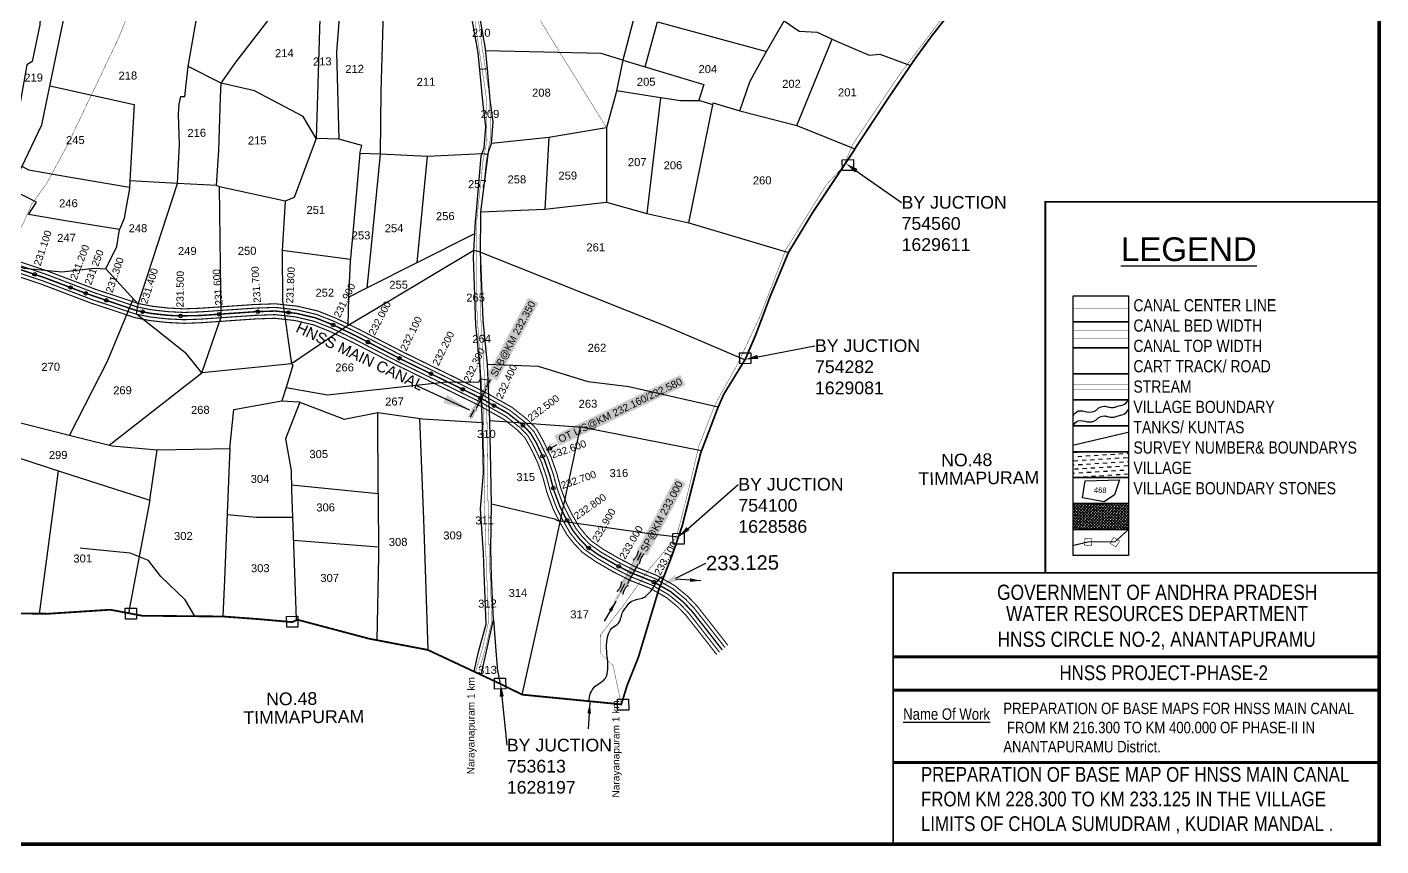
# Model space of a CAD drawing. Header units: feet. Extents: x 747415 to 756227, y 1625559 to 1633509.
# Drawn here: x 752324 to 756066, y 1627701 to 1629964 of the extents above; entities that cross this region are included whole.
import ezdxf
from ezdxf import colors
from ezdxf.entities.mleader import LeaderData, LeaderLine
from ezdxf.enums import TextEntityAlignment as Align
from ezdxf.math import Vec2, Vec3

# ---------------------------------------------------------------- set-up
doc = ezdxf.new("R2010")
doc.units = ezdxf.units.FT
doc.header["$LTSCALE"] = 15
doc.header["$MEASUREMENT"] = 0
doc.header["$PDMODE"] = 32
doc.header["$PDSIZE"] = 10
doc.linetypes.add('ACAD_ISO02W100', pattern=[15, 12, -3])
doc.linetypes.add('HIDDEN2', pattern=[0.1875, 0.125, -0.0625])
for name, color, linetype in [('CANAL1', 7, 'Continuous'), ('CRDS STONES', 7, 'Continuous'), ('CSMark', 72, 'Continuous'), ('CURRENT POWER LINE', 3, 'Continuous'), ('FRAME 025', 7, 'Continuous'), ('PAPER SIZE', 10, 'Continuous'), ('PLOT', 7, 'Continuous'), ('PLOT NO', 7, 'Continuous'), ('ROADS', 6, 'Continuous'), ('STRUCTURE', 5, 'Continuous'), ('TABLE', 7, 'Continuous'), ('tank', 4, 'Continuous'), ('TANKS-STREAM', 4, 'Continuous'), ('TEXT', 1, 'Continuous'), ('TITLEBLOCK', 7, 'Continuous'), ('VILLAGE', 30, 'Continuous'), ('VILLAGE STONES', 240, 'Continuous')]:
    doc.layers.add(name, color=color, linetype=linetype)
doc.layers.add('VILLAGE BOUNDRY', color=5, linetype='HIDDEN2', lineweight=100)
doc.styles.add('A', font='arial.ttf')
doc.styles.add('ARIALN', font='ARIALN.TTF')
doc.styles.get("Standard").update_dxf_attribs({"font": 'arial.ttf'})
doc.linetypes.add('DOTS', pattern='A,1e-06,-3,["●",Standard,S=3,R=0,X=-1.25,Y=-1.25],-3', length=6.000001)
doc.dimstyles.get("Standard").update_dxf_attribs({"dimtxt": 0.18, "dimasz": 30, "dimexe": 0.18, "dimexo": 0.0625, "dimgap": 0.09, "dimtad": 0, "dimtih": 1, "dimtoh": 1, "dimdec": 4, "dimzin": 0, "dimdsep": 46, "dimtxsty": 'Standard', "dimcen": 0.09, "dimadec": 0, "dimazin": 0, "dimtfac": 1, "dimtdec": 4, "dimtofl": 0, "dimtmove": 0, "dimatfit": 3, "dimfxl": 1, "dimtolj": 1, "dimtzin": 0, "dimarcsym": 0})

# ---------------------------------------------------------------- blocks, each defined once
blk = doc.blocks.new('SP')
at = {"layer": 'STRUCTURE'}
h = blk.add_hatch(dxfattribs=at)
h.set_pattern_fill('DASH', color=256, scale=8, style=0)
edge = h.paths.add_edge_path()
edge.add_spline(control_points=[(769825.7, 1706742.1), (769825.3, 1706741.8), (769823.8, 1706740.8), (769820.9, 1706740.3), (769817, 1706739.7), (769811.4, 1706738.9), (769804, 1706739.7), (769798.4, 1706741), (769795.6, 1706741.6)], knot_values=[0, 0, 0, 0, 1.613557, 5.24513, 8.624976, 13.470124, 22.190216, 30.746377, 30.746377, 30.746377, 30.746377], degree=3, periodic=0)
edge.add_line((769795.6, 1706741.6), (769792.6, 1706739.6))
edge.add_line((769792.6, 1706739.6), (769732.6, 1706739.6))
edge.add_line((769732.6, 1706739.6), (769729.6, 1706741.6))
edge.add_spline(control_points=[(769729.6, 1706741.6), (769726.9, 1706740.9), (769721.3, 1706739.5), (769713.9, 1706738.5), (769708.3, 1706739.1), (769704.4, 1706739.6), (769701.5, 1706740), (769700, 1706741), (769699.5, 1706741.3)], knot_values=[0, 0, 0, 0, 8.556161, 17.276253, 22.121402, 25.501247, 29.13282, 30.746377, 30.746377, 30.746377, 30.746377], degree=3, periodic=0)
edge.add_line((769699.5, 1706741.3), (769699.5, 1706722.1))
edge.add_spline(control_points=[(769699.5, 1706722.1), (769700, 1706722.4), (769701.4, 1706723.4), (769704.3, 1706724), (769708.2, 1706724.5), (769713.8, 1706725.3), (769721.2, 1706724.5), (769726.8, 1706723.3), (769729.6, 1706722.6)], knot_values=[0, 0, 0, 0, 1.613557, 5.24513, 8.624976, 13.470124, 22.190216, 30.746377, 30.746377, 30.746377, 30.746377], degree=3, periodic=0)
edge.add_line((769729.6, 1706722.6), (769732.6, 1706724.6))
edge.add_line((769732.6, 1706724.6), (769792.6, 1706724.6))
edge.add_line((769792.6, 1706724.6), (769795.6, 1706722.6))
edge.add_spline(control_points=[(769795.6, 1706722.6), (769798.4, 1706723.3), (769803.9, 1706724.8), (769811.3, 1706725.8), (769817, 1706725.1), (769820.9, 1706724.7), (769823.8, 1706724.2), (769825.2, 1706723.3), (769825.7, 1706723)], knot_values=[0, 0, 0, 0, 8.556161, 17.276253, 22.121402, 25.501247, 29.13282, 30.746377, 30.746377, 30.746377, 30.746377], degree=3, periodic=0)
edge.add_line((769825.7, 1706723), (769825.7, 1706742.1))
h.paths.add_polyline_path([(769764.2, 1706732.1, -1), (769761.1, 1706732.1, -1)], flags=0)
h.paths.add_polyline_path([(769761.1, 1706732.1, 1), (769764.2, 1706732.1, 1)], flags=16)
at = {"layer": 'STRUCTURE', "const_width": 0.628}
for points in [[(769726.6, 1706747.6), (769726.6, 1706743.6), (769732.6, 1706739.6), (769792.6, 1706739.6), (769798.6, 1706743.6), (769798.6, 1706747.6)], [(769726.6, 1706716.6), (769726.6, 1706720.6), (769732.6, 1706724.6), (769792.6, 1706724.6), (769798.6, 1706720.6), (769798.6, 1706716.6)]]:
    blk.add_lwpolyline(points, dxfattribs=at)
at = {"layer": 'STRUCTURE', "color": 3}
blk.add_lwpolyline([(769732.6, 1706724.6), (769792.6, 1706724.6)], dxfattribs=at)
blk.add_lwpolyline([(769732.6, 1706724.6), (769792.6, 1706724.6)], dxfattribs=at)
at = {"layer": 'STRUCTURE', "color": 0}
blk.add_circle((769762.6, 1706732.1), 1.55, dxfattribs=at)
at = {"layer": 'STRUCTURE'}
for points in [[(769699.5, 1706741.3), (769700.9, 1706740.5), (769704.4, 1706739.6), (769707.8, 1706739.2), (769712.6, 1706738.8), (769721.3, 1706739.7), (769729.6, 1706741.6)], [(769699.5, 1706722.1), (769700.9, 1706723), (769704.4, 1706724), (769707.7, 1706724.5), (769712.5, 1706725), (769721.2, 1706724.4), (769729.6, 1706722.6)], [(769825.7, 1706742.1), (769824.3, 1706741.3), (769820.8, 1706740.3), (769817.5, 1706739.8), (769812.7, 1706739.2), (769804, 1706739.9), (769795.6, 1706741.6)], [(769825.7, 1706723), (769824.3, 1706723.8), (769820.8, 1706724.7), (769817.4, 1706725.1), (769812.6, 1706725.5), (769803.9, 1706724.6), (769795.6, 1706722.6)]]:
    blk.add_spline(points, degree=3, dxfattribs=at)
at = {"layer": 'STRUCTURE', "color": 0}
blk.add_text('STREAM', height=5, dxfattribs=at).set_placement((769684.3, 1706732.1), align=Align.MIDDLE_CENTER)
for points in [[(769727.4, 1706732.1), (769700.8, 1706732.1)], [(769824.4, 1706732.1), (769800.5, 1706732.1)]]:
    blk.add_leader(points, dimstyle='Standard', override={"dimasz": 10, "dimgap": 0.09, "dimtad": 0}, dxfattribs=at)
blk = doc.blocks.new('SLB')
at = {"layer": 'STRUCTURE'}
h = blk.add_hatch(dxfattribs=at)
h.set_pattern_fill('DOTS', color=6, scale=20, angle=320.3722, style=0)
h.set_pattern_definition([(320.372247934, (-159.4327, -72.9564), (1.2786241598, 0.5641323054), [0, -1.25])])
h.paths.add_polyline_path([(769699.5, 1706871.1), (769699.5, 1706861.1), (769729.1, 1706861.1), (769732.1, 1706863.1), (769792.1, 1706863.1), (769795.1, 1706861.1), (769824.7, 1706861.1), (769824.7, 1706871.1), (769795.1, 1706871.1), (769792.1, 1706869.1), (769732.1, 1706869.1), (769729.1, 1706871.1)])
at = {"layer": 'STRUCTURE', "color": 6, "linetype": 'ACAD_ISO02W100', "ltscale": 0.5, "const_width": 0.5}
for points in [[(769699.5, 1706871.1), (769729.1, 1706871.1)], [(769699.5, 1706861.1), (769729.1, 1706861.1)], [(769795.1, 1706871.1), (769824.7, 1706871.1)], [(769795.1, 1706861.1), (769824.7, 1706861.1)]]:
    blk.add_lwpolyline(points, dxfattribs=at)
at = {"layer": 'STRUCTURE', "color": 6, "const_width": 0.628}
for points in [[(769726.1, 1706877.1), (769726.1, 1706873.1), (769732.1, 1706869.1), (769792.1, 1706869.1), (769798.1, 1706873.1), (769798.1, 1706877.1)], [(769726.1, 1706855.1), (769726.1, 1706859.1), (769732.1, 1706863.1), (769792.1, 1706863.1), (769798.1, 1706859.1), (769798.1, 1706855.1)]]:
    blk.add_lwpolyline(points, dxfattribs=at)
at = {"layer": 'STRUCTURE', "color": 6}
blk.add_lwpolyline([(769732.1, 1706863.1), (769792.1, 1706863.1)], dxfattribs=at)
blk.add_lwpolyline([(769732.1, 1706863.1), (769792.1, 1706863.1)], dxfattribs=at)
at = {"layer": 'STRUCTURE', "color": 0}
blk.add_circle((769762.1, 1706866.1), 1.24, dxfattribs=at)
for points in [[(769703.8, 1706866), (769726.7, 1706866)], [(769818.6, 1706865.8), (769795.7, 1706865.8)]]:
    blk.add_leader(points, dimstyle='Standard', override={"dimasz": 10, "dimgap": 0.09, "dimtad": 0}, dxfattribs=at)
blk = doc.blocks.new('OT')
at = {"layer": 'STRUCTURE', "color": 190}
for points, const_width in [([(769775.2, 1706601.8), (769775.2, 1706597.8), (769769.2, 1706593.8), (769761.8, 1706593.8), (769754.4, 1706593.8), (769748.4, 1706597.8), (769748.4, 1706601.8)], 0.5), ([(769751.4, 1706595.8), (769729.4, 1706595.8)], 0.5), ([(769751.4, 1706579), (769729.4, 1706579)], 0.5), ([(769748.4, 1706573), (769748.4, 1706577), (769754.4, 1706581), (769761.8, 1706581), (769761.8, 1706581), (769761.8, 1706581), (769769.2, 1706581), (769775.2, 1706577), (769775.2, 1706573)], 0.5), ([(769761.8, 1706593.8), (769761.8, 1706581)], 2.5)]:
    blk.add_lwpolyline(points, dxfattribs=dict(at, const_width=const_width))
at = {"layer": 'STRUCTURE', "color": 0}
blk.add_circle((769761.8, 1706587.4), 1.87, dxfattribs=at)
blk.add_leader([(769732.6, 1706587.4), (769753.8, 1706587.4)], dimstyle='Standard', override={"dimasz": 10, "dimgap": 0.09, "dimtad": 0}, dxfattribs=at)

msp = doc.modelspace()

# ---------------------------------------------------------------- hatches: boundary and pattern name
at = {"layer": 'tank'}
h = msp.add_hatch(dxfattribs=at)
h.set_pattern_fill('DASH', color=256, scale=91.128815, angle=3.5405, style=0)
h.set_pattern_definition([(3.5405362, (175252.534, 355941.145), (10.6659063, 12.07281434), [11.39110186, -11.39110186])])
h.paths.add_polyline_path([(755214.7, 1628790), (755367.7, 1628790), (755367.7, 1628718.3), (755214.7, 1628718.3)])
at = {"layer": 'VILLAGE', "linetype": 'Continuous'}
h = msp.add_hatch(dxfattribs=at)
h.set_pattern_fill('SACNCR', color=256, scale=61.208172, angle=1.5303, style=0)
h.set_pattern_definition([(46.53031993, (175252.534, 355941.1453), (-4.164480836, 3.947758513), []), (46.53031993, (175256.59, 355941.2537), (-4.164480836, 3.947758513), [0, -5.738266106])])
h.paths.add_polyline_path([(755214.7, 1628646.5), (755367.7, 1628646.5), (755367.7, 1628574.8), (755214.7, 1628574.8)])

# ---------------------------------------------------------------- linework, layer by layer
for p in [(753576.8, 1628938.4), (753576.8, 1628938.4), (753576.8, 1628938.4), (753769, 1628799), (753769, 1628799), (753769, 1628799)]:
    msp.add_point(p)
at = {"layer": 'CANAL1', "color": 1, "linetype": 'HIDDEN2', "ltscale": 5, "const_width": 4}
msp.add_lwpolyline([(752198.9, 1629328.5), (752369.7, 1629271.8), (752485.5, 1629227.8), (752568.7, 1629199.4), (752625.3, 1629180.4), (752665.9, 1629172.2), (752712.7, 1629167), (752747.5, 1629165.3), (752801.8, 1629166.4), (752953.5, 1629176.8), (753009.2, 1629178.8), (753046.4, 1629174.7), (753068.1, 1629172.3), (753121, 1629159.8), (753168.5, 1629141), (753231.1, 1629110.8), (753265.9, 1629092.9), (753354.3, 1629047.2), (753549.8, 1628951.6), (753576.8, 1628938.4), (753617, 1628916), (753652.5, 1628896.1), (753693, 1628864), (753715.3, 1628840.9), (753730.1, 1628816.2), (753744.2, 1628786.8), (753753.2, 1628768.3), (753768.2, 1628725.5), (753779.9, 1628682.4), (753796.5, 1628638.2), (753812.2, 1628607.1), (753832.4, 1628571.9), (753850.6, 1628549), (753871.3, 1628527.3), (753905.4, 1628503.4), (753959, 1628472.9), (753991.9, 1628456.1), (754054.7, 1628430.5), (754101.9, 1628403.6), (754135.8, 1628375.8), (754160.1, 1628350.6), (754198.5, 1628301.9), (754245, 1628242.3)], dxfattribs=at)
at = {"layer": 'CANAL1', "color": 5, "const_width": 3}
for points in [[(752201.7, 1629338.1), (752373.1, 1629281.3), (752512.9, 1629228.1), (752571.9, 1629208.9), (752627.8, 1629190.1), (752667.4, 1629182.1), (752713.5, 1629177), (752757.6, 1629174.9), (752801.3, 1629176.4), (752953, 1629186.8), (753009.6, 1629188.8), (753069.8, 1629182.1), (753124.1, 1629169.3), (753172.5, 1629150.1), (753235.6, 1629119.8), (753358.8, 1629056.1), (753584.4, 1628945.8), (753658.1, 1628904.5), (753699.8, 1628871.5), (753724.3, 1628846), (753740.9, 1628816.4), (753762.4, 1628772.1), (753777.8, 1628728.5), (753789.4, 1628685.4), (753805.7, 1628642.3), (753821, 1628611.8), (753840.7, 1628577.5), (753858.1, 1628555.6), (753877.9, 1628534.9), (753910.8, 1628511.8), (753956.1, 1628485.6), (754002.3, 1628462), (754059, 1628439.5), (754107.6, 1628411.9), (754142.6, 1628383.2), (754167.7, 1628357.2), (754206.4, 1628308), (754252.7, 1628248.8)], [(752196, 1629318.9), (752366.4, 1629262.4), (752506.3, 1629209.3), (752565.6, 1629189.9), (752622.7, 1629170.7), (752664.4, 1629162.3), (752711.9, 1629157), (752757.4, 1629154.8), (752802.3, 1629156.4), (752954.1, 1629166.8), (753008.8, 1629168.8), (753066.4, 1629162.4), (753118, 1629150.2), (753164.4, 1629131.8), (753226.6, 1629101.9), (753349.8, 1629038.3), (753575.1, 1628928.1), (753647, 1628887.8), (753686.3, 1628856.6), (753708.1, 1628834), (753723.2, 1628807.1), (753743.9, 1628764.4), (753758.7, 1628722.5), (753770.4, 1628679.3), (753787.4, 1628634.2), (753803.4, 1628602.3), (753824.1, 1628566.3), (753843, 1628542.4), (753864.8, 1628519.7), (753900, 1628495), (753946.5, 1628468), (753994, 1628443.7), (754050.3, 1628421.4), (754096.2, 1628395.4), (754129, 1628368.4), (754152.6, 1628344), (754190.6, 1628295.7), (754237.4, 1628235.8)]]:
    msp.add_lwpolyline(points, dxfattribs=at)
at = {"layer": 'CANAL1', "color": 1, "const_width": 3}
for points in [[(752204.6, 1629347.7), (752376.4, 1629290.7), (752516.2, 1629237.6), (752575, 1629218.4), (752630.4, 1629199.7), (752669, 1629192), (752714.3, 1629187), (752757.6, 1629184.9), (752800.8, 1629186.4), (752952.5, 1629196.8), (753010, 1629198.8), (753071.5, 1629192), (753127.1, 1629178.9), (753176.5, 1629159.3), (753240, 1629128.7), (753363.3, 1629065.1), (753589.1, 1628954.7), (753663.7, 1628912.8), (753706.5, 1628878.9), (753732.3, 1628852), (753749.8, 1628821), (753771.6, 1628776), (753787.3, 1628731.4), (753798.9, 1628688.5), (753814.9, 1628646.3), (753829.8, 1628616.6), (753849, 1628583.1), (753865.6, 1628562.2), (753884.4, 1628542.5), (753916.2, 1628520.3), (753960.9, 1628494.4), (754006.4, 1628471.1), (754063.3, 1628448.5), (754113.3, 1628420.2), (754149.3, 1628390.5), (754175.2, 1628363.8), (754214.2, 1628314.2), (754260.3, 1628255.2)], [(752193.2, 1629309.4), (752363, 1629253), (752502.9, 1629199.8), (752562.5, 1629180.4), (752620.1, 1629161), (752662.8, 1629152.5), (752711.1, 1629147.1), (752757.4, 1629144.8), (752802.9, 1629146.4), (752954.6, 1629156.9), (753008.5, 1629158.8), (753064.7, 1629152.5), (753115, 1629140.6), (753160.4, 1629122.6), (753222.2, 1629092.9), (753345.3, 1629029.3), (753570.5, 1628919.3), (753641.4, 1628879.5), (753679.6, 1628849.2), (753700, 1628828), (753714.3, 1628802.4), (753734.7, 1628760.5), (753749.1, 1628719.5), (753760.8, 1628676.2), (753778.2, 1628630.2), (753794.6, 1628597.6), (753815.8, 1628560.6), (753835.5, 1628535.9), (753858.3, 1628512), (753894.7, 1628486.5), (753941.7, 1628459.2), (753989.9, 1628434.6), (754046, 1628412.4), (754090.5, 1628387.1), (754122.2, 1628361.1), (754145.1, 1628337.4), (754182.8, 1628289.5), (754229.8, 1628229.3)]]:
    msp.add_lwpolyline(points, dxfattribs=at)
at = {"layer": 'CANAL1', "color": 1, "linetype": 'HIDDEN2', "ltscale": 100, "const_width": 0.75}
msp.add_lwpolyline([(755214.7, 1629184.6), (755367.7, 1629184.6)], dxfattribs=at)
at = {"layer": 'CANAL1', "color": 5, "ltscale": 100, "const_width": 0.75}
for points in [[(755367.7, 1629124.1), (755214.7, 1629124.1)], [(755367.7, 1629101.6), (755214.7, 1629101.6)]]:
    msp.add_lwpolyline(points, dxfattribs=at)
at = {"layer": 'CANAL1', "color": 1, "ltscale": 100, "const_width": 0.75}
for points in [[(755367.7, 1629067.4), (755214.7, 1629067.4)], [(755367.7, 1629014.9), (755214.7, 1629014.9)]]:
    msp.add_lwpolyline(points, dxfattribs=at)
at = {"layer": 'CSMark', "color": 5, "const_width": 5}
for points in [[(756060.6, 1628455.1), (755138.1, 1628455.1), (755138.1, 1629480.7), (756060.6, 1629480.7)], [(756060.6, 1627705.5), (754717.4, 1627705.5), (754717.4, 1628455.1), (756060.6, 1628455.1)]]:
    msp.add_lwpolyline(points, close=True, dxfattribs=at)
at = {"layer": 'CSMark', "color": 3}
for p in [(752344.8, 1629280.1), (752443.6, 1629243.8), (752485.5, 1629227.8), (752542.7, 1629208.3), (752643, 1629176.8), (752961.1, 1629177.1), (753046.4, 1629174.7), (752747.5, 1629165.3), (752747.5, 1629165.3), (752854.3, 1629170), (753169.5, 1629140.5), (753265.5, 1629093.1), (753265.9, 1629092.9), (753352.5, 1629048.1), (753440.1, 1629005.3), (753527.6, 1628962.5), (753614.1, 1628917.6), (753694.3, 1628862.7), (753748.5, 1628777.7), (753778, 1628689.4), (753816.3, 1628600), (753876.1, 1628524), (753959, 1628472.9), (753959, 1628472.9), (754056.2, 1628429.6)]:
    msp.add_point(p, dxfattribs=at)
at = {"layer": 'CURRENT POWER LINE'}
msp.add_lwpolyline([(752786.9, 1628335.3), (752760.6, 1628380.2), (752693.4, 1628445.5), (752659.2, 1628489), (752608.3, 1628509.2), (752505, 1628519.9), (752470.4, 1628523.5)], dxfattribs=at)
at = {"layer": 'FRAME 025', "lineweight": -3, "const_width": 8.16}
for points in [[(754717.1, 1628223.4), (756060.6, 1628223.4)], [(754717.1, 1628130.7), (756060.6, 1628130.7)], [(754717.1, 1627930.9), (756060.6, 1627930.9)]]:
    msp.add_lwpolyline(points, dxfattribs=at)
at = {"layer": 'PAPER SIZE', "color": 5, "const_width": 10}
msp.add_lwpolyline([(756060.6, 1627705.5), (749789.7, 1627705.5), (749789.7, 1633503.8), (756060.6, 1633503.8)], close=True, dxfattribs=at)
at = {"layer": 'PLOT'}
for points in [[(754293.6, 1629732.1), (754321.4, 1629812.6), (754334.6, 1629836), (754367.4, 1629896.1), (754416.5, 1629980.4), (754364.7, 1630007.7), (754264.3, 1630040.9), (754088.4, 1630077), (754025.8, 1630087.9), (753847.9, 1630163), (753875.3, 1630293.2), (753892, 1630372.7), (753710.7, 1630431.3), (753731.1, 1630582.6)], [(753597.9, 1629611.7), (753581.1, 1629613.5), (753430.3, 1629606.2), (753299.4, 1629612), (753243.4, 1629614.4), (753249.1, 1629636.2), (753185.1, 1629654), (753122.8, 1629655.9), (753086.3, 1629716.6), (752952.3, 1629787.5), (752859.6, 1629808.3), (752768.8, 1629854.2), (752794.6, 1630002.4), (752799.5, 1630065.1), (752821.8, 1630258.4), (752818.9, 1630266.1), (752831.1, 1630308.5), (752841.4, 1630315.9), (752838.7, 1630330.7), (752926.3, 1630433.5)], [(754085.1, 1630428.8), (754025.3, 1630084.8), (753970.3, 1629872.1), (753951.5, 1629782.6), (753925.2, 1629685.4), (753924.8, 1629514.3), (753924.7, 1629480.1), (754036.4, 1629448.3), (754152.4, 1629422.9), (754428.2, 1629340.9)], [(752380.4, 1630274.9), (752363.5, 1630061.8), (752358.4, 1629970.1), (752337.3, 1629868.8), (752322.6, 1629859.6), (752288.1, 1629661.1), (752281.3, 1629622.1), (752199.8, 1629438.2), (752177.2, 1629375.7), (752166.9, 1629337.9), (752194.1, 1629330.5), (752220.7, 1629428.2), (752235.8, 1629443.4), (752309.1, 1629577.1), (752364.6, 1629693), (752387, 1629804.9), (752439.1, 1630054.7)], [(753161.9, 1630280.6), (753156.4, 1630203.4), (753137.6, 1630138.8), (753122.6, 1629655.9), (753062.2, 1629492.7), (753036.7, 1629482.1), (752855.6, 1629522), (752847, 1629525.3), (752739.2, 1629531.2), (752607.7, 1629538.6)], [(753577.1, 1629341.1), (753558.2, 1629345.7), (753324.8, 1629205.8), (753206.5, 1629136.2), (753054.9, 1629033.2), (752945.1, 1629022), (752806.5, 1629007.9), (752859.7, 1629163), (752855.6, 1629522), (752847, 1629525.3), (752853.2, 1629622.1), (752858, 1629768.7), (752859.6, 1629808.3), (752899.2, 1629864), (753047.7, 1630058), (753135.7, 1630125)], [(753195.9, 1630142.3), (753184.6, 1629964.9), (753178.8, 1629893.9), (753185.1, 1629654)], [(753308.8, 1630037.4), (753301.4, 1629786.5), (753299.4, 1629612), (753274.4, 1629359.3), (753262.9, 1629242.6), (753402.1, 1629312.8), (753561.2, 1629393)], [(753559.4, 1628182.3), (753571.2, 1628236.6), (753592.3, 1628313.3), (753587.5, 1628431.4), (753585.3, 1628508.4), (753576.5, 1628632.3), (753585, 1628730.6), (753582.8, 1628864.2), (753575.7, 1629018.6), (753564.3, 1629140.6), (753557.1, 1629328.6), (753563.4, 1629426.2), (753565.5, 1629454.7), (753578.7, 1629606.7), (753586.7, 1629629.6), (753591.4, 1629688.8), (753583.9, 1629749.6), (753575.8, 1629835.6), (753570.4, 1629892), (753554.2, 1629984.9)], [(753579.1, 1628173.1), (753592.5, 1628234.5), (753612.4, 1628325.8), (753607.6, 1628443.9), (753605.3, 1628520.9), (753606.8, 1628645), (753605.1, 1628743.1), (753602.9, 1628876.7), (753595.8, 1629031.1), (753584.4, 1629153.1), (753577.1, 1629341.1), (753577.8, 1629442.5), (753577.9, 1629453.3), (753598.8, 1629619.2), (753606.8, 1629642.1), (753611.5, 1629701.3), (753604, 1629762.1), (753595.9, 1629848.1), (753590.5, 1629904.5), (753574.3, 1629997.4)], [(754031.9, 1629853.5), (754066.3, 1629978.3), (754367.4, 1629896.1)], [(754416.5, 1629980.4), (754457.7, 1629951.8), (754507.5, 1629949.5), (754560.8, 1629924.8), (754650.8, 1629886.3), (754680.5, 1629888.3), (754765.5, 1629857.6)], [(754451.3, 1629691.6), (754548.7, 1629930.4)], [(753970.3, 1629872.1), (753910.2, 1629890.1), (753591.2, 1629897.7)], [(752541.2, 1629295.6), (752630.5, 1629198.2), (752696.8, 1629401.3), (752739.2, 1629531.2), (752744.5, 1629638.7), (752742.2, 1629722.8), (752743.8, 1629750.7), (752748.2, 1629771.4), (752759.2, 1629771.9), (752768.8, 1629854.2)], [(753970.3, 1629872.1), (754194.4, 1629804.7), (754180, 1629761.4)], [(753595.9, 1629848.1), (753574.8, 1629846.1)], [(752386.3, 1629801.2), (752619.6, 1629749.2), (752607.7, 1629538.4), (752606.5, 1629517.1), (752594, 1629446.9), (752591.9, 1629434.9), (752579.1, 1629404.1), (752429.5, 1629428.3), (752327.7, 1629445.8), (752350, 1629480.1), (752275.9, 1629516.5)], [(754152.4, 1629422.9), (754219.1, 1629748.5), (754184.3, 1629760), (754129.4, 1629759.4), (754068.4, 1629769), (753952.5, 1629787.3)], [(754074, 1629768.1), (754036.4, 1629448.3)], [(754219.1, 1629748.5), (754219.7, 1629754), (754293.6, 1629732.1), (754451.3, 1629691.6), (754611.6, 1629626.7)], [(753925.2, 1629685.4), (753765.3, 1629658.1), (753755, 1629460.2), (753924.7, 1629480.1)], [(753765.3, 1629658.1), (753606.8, 1629642.1)], [(753243.4, 1629614.4), (753223.9, 1629393.7), (753217, 1629315.5), (753211.8, 1629216.7), (753210.2, 1629138.4)], [(753402.1, 1629312.8), (753430.3, 1629606.2)], [(752606.7, 1629520.4), (752411.6, 1629553.8), (752328.4, 1629568.1), (752309.8, 1629578.3)], [(753036.7, 1629482.1), (753028.6, 1629345.8), (753029.6, 1629207.8), (753054.9, 1629033.2), (753057.9, 1629029.4), (753039.4, 1628967.7), (753027.7, 1628931), (753074.3, 1628928), (753200.4, 1628879.7), (753292.9, 1628898.1), (753416.7, 1628881), (753582.5, 1628870.4)], [(753577.9, 1629453.3), (753755, 1629460.2)], [(752194.1, 1629330.5), (752315.8, 1629297.3), (752420.1, 1629287.3), (752510.1, 1629297.2), (752541.2, 1629295.6), (752572, 1629357.3), (752579.5, 1629404)], [(753217.4, 1629321), (753028.6, 1629345.8)], [(753577.1, 1629341.1), (754083.7, 1629140.1), (754308.1, 1629044.1)], [(753211.8, 1629216.7), (753262.9, 1629242.6)], [(752617.1, 1629212.8), (752544.8, 1629039.4), (752440.5, 1628835.8)], [(752550.6, 1628808), (752806.5, 1629007.9), (752764, 1629060.6), (752626.2, 1629170.3), (752630.5, 1629198.2)], [(751586, 1629074.2), (751636.7, 1629052.8), (751777.7, 1629005.9), (751878.9, 1628969.2), (751918, 1628955), (752029.8, 1628944.5), (752222.3, 1628912.1), (752224.5, 1628890.5), (752473.2, 1628827.5), (752558.5, 1628806), (752683, 1628795), (752883.8, 1628798.6), (752894.9, 1628906.9), (753027.7, 1628931)], [(754233.8, 1628913.5), (753986.7, 1628969.7), (753874.3, 1628983.2), (753737.3, 1629025.7), (753595.8, 1629031.1)], [(753039.4, 1628967.7), (753154.2, 1628947.1), (753482.8, 1628983.1), (753572.3, 1628981.8), (753577, 1628991.1), (753597.8, 1628989.1)], [(753077.6, 1628926.7), (753037.8, 1628825.6), (753053.9, 1628737.8), (753054.9, 1628684), (753060.3, 1628533.5), (753067.6, 1628326.6)], [(753054.6, 1628698.2), (753293.9, 1628674.5), (753292.9, 1628898.1)], [(753408.4, 1628882.1), (753419.1, 1628603.8), (753431.2, 1628242.3)], [(753602.9, 1628876.7), (753859.5, 1628857.7), (754187.9, 1628793.1)], [(753692.4, 1628118.5), (753768, 1628457.8), (753853, 1628858.2)], [(752197.6, 1628806.2), (752421.3, 1628733.8), (752662.7, 1628655.7), (752683, 1628795)], [(752883.8, 1628798.6), (752876.5, 1628619.4), (752869, 1628436.5), (752864.8, 1628334.6)], [(752357.8, 1628342.4), (752392.6, 1628605.2), (752410, 1628737.5)], [(752662.7, 1628655.7), (752604.3, 1628343.8)], [(753293.9, 1628674.5), (753294.6, 1628500.9), (753289.9, 1628269.2)], [(752876.3, 1628616.5), (752957.6, 1628609.1), (753057.6, 1628608.8)], [(754123.8, 1628554.2), (754050.4, 1628562.4), (753791, 1628599), (753782.3, 1628604), (753606.8, 1628645)], [(753294.5, 1628526.5), (753059.9, 1628544.5)], [(753612.4, 1628325.8), (753619.7, 1628227.3), (753622.6, 1628194.8)], [(753579.1, 1628173.1), (753559.4, 1628182.3)], [(753632.1, 1628148.2), (753622.6, 1628194.8)]]:
    msp.add_lwpolyline(points, dxfattribs=at)
at = {"layer": 'PLOT NO'}
for points in [[(755214.7, 1629220.5), (755367.7, 1629220.5), (755367.7, 1629148.7), (755214.7, 1629148.7)], [(755214.7, 1629148.7), (755367.7, 1629148.7), (755367.7, 1629077), (755214.7, 1629077)], [(755214.7, 1629077), (755367.7, 1629077), (755367.7, 1629005.2), (755214.7, 1629005.2)], [(755214.7, 1629005.2), (755367.7, 1629005.2), (755367.7, 1628933.5), (755214.7, 1628933.5)], [(755214.7, 1628933.5), (755367.7, 1628933.5), (755367.7, 1628861.7), (755214.7, 1628861.7)], [(755214.7, 1628861.7), (755367.7, 1628861.7), (755367.7, 1628790), (755214.7, 1628790)], [(755214.7, 1628790), (755367.7, 1628790), (755367.7, 1628718.3), (755214.7, 1628718.3)], [(755214.7, 1628718.3), (755367.7, 1628718.3), (755367.7, 1628646.5), (755214.7, 1628646.5)], [(755214.7, 1628646.5), (755367.7, 1628646.5), (755367.7, 1628574.8), (755214.7, 1628574.8)], [(755214.7, 1628574.8), (755367.7, 1628574.8), (755367.7, 1628503), (755214.7, 1628503)]]:
    msp.add_lwpolyline(points, close=True, dxfattribs=at)
msp.add_lwpolyline([(755240.4, 1628662.5), (755248.2, 1628709.8), (755342.7, 1628711.9), (755329, 1628670.5), (755300.5, 1628651.5), (755240.4, 1628662.5)], dxfattribs=at)
at = {"layer": 'PLOT NO', "color": 4}
for points in [[(755214.7, 1628889.1), (755228.8, 1628902.6), (755253.4, 1628899.8), (755277.4, 1628904.3), (755284.4, 1628910), (755300.6, 1628915.6), (755313.4, 1628913.5), (755326, 1628912.1), (755335.5, 1628915.2), (755355.3, 1628920.5), (755367.7, 1628933.5)], [(755214.7, 1628862.2), (755228.8, 1628875.7), (755253.4, 1628872.9), (755277.4, 1628877.5), (755284.4, 1628883.2), (755300.6, 1628888.7), (755313.4, 1628886.6), (755326, 1628885.3), (755335.5, 1628888.3), (755355.3, 1628893.6), (755367.7, 1628906.6)]]:
    msp.add_spline(points, degree=3, dxfattribs=at)
at = {"layer": 'ROADS', "linetype": 'DOTS', "ltscale": 0.2, "const_width": 1}
for points in [[(753563.1, 1628180.5), (753583, 1628249.4), (753599.4, 1628321.1), (753591.8, 1628505.2), (753587.4, 1628693.1), (753585.4, 1628885.4), (753566.9, 1629181.7), (753566.9, 1629432.6), (753583.2, 1629590.1), (753594.8, 1629651), (753593.4, 1629764.9), (753569.5, 1629924.9), (753541.3, 1630127.9), (753505.2, 1630296.5), (753479.4, 1630358.4), (753433.6, 1630432.3), (753352.7, 1630537.3), (753318.3, 1630565.6)], [(753572.3, 1628183.5), (753592.1, 1628252.3), (753608.6, 1628324), (753600.9, 1628508.1), (753596.6, 1628696), (753594.6, 1628888.3), (753576.1, 1629184.7), (753576.1, 1629435.5), (753592.4, 1629593), (753604, 1629654), (753602.6, 1629767.8), (753578.6, 1629927.9), (753550.5, 1630130.8), (753514.4, 1630299.4), (753488.5, 1630361.3), (753442.8, 1630435.2), (753361.8, 1630540.2), (753327.4, 1630568.5)], [(751540.5, 1628458), (751608.9, 1628515.7), (751774.5, 1628636.2), (751844, 1628707.2), (751930.6, 1628806.1), (751988.7, 1628910.7), (752168.9, 1629185.9), (752312.9, 1629420.3), (752335.8, 1629473.2), (752378.8, 1629533.2), (752436.3, 1629639.8), (752575.9, 1629931.8), (752655.2, 1630128.8), (752719.8, 1630322.1), (752737.6, 1630392.2)], [(755214.7, 1628961.9), (755367.7, 1628961.9)]]:
    msp.add_lwpolyline(points, dxfattribs=at)
at = {"layer": 'ROADS', "linetype": 'HIDDEN2', "ltscale": 10, "const_width": 1}
for points in [[(753925.2, 1629685.4), (753767.3, 1629939.9), (753609.6, 1630203.3), (753594.5, 1630213.6), (753534.2, 1630220)], [(753965.9, 1628091.8), (753943.4, 1628198.6), (753909.8, 1628231.9), (753908.9, 1628284.3), (753968.7, 1628361), (754041.2, 1628463), (754118.7, 1628554.7), (754152.5, 1628687.2), (754180.3, 1628805.4), (754226.1, 1628922.2), (754284.6, 1629027), (754349.7, 1629164.6), (754420.4, 1629347.7), (754532.9, 1629528.1), (754579.9, 1629578.6), (754606.9, 1629641.4), (754737.4, 1629835.6), (754852, 1629986.8)], [(755214.7, 1628976.9), (755367.7, 1628976.9)]]:
    msp.add_lwpolyline(points, dxfattribs=at)
at = {"layer": 'TANKS-STREAM'}
msp.add_spline([(753876.5, 1628100.6), (753881, 1628122.3), (753893.8, 1628141.7), (753912.2, 1628154.5), (753921.9, 1628164.3), (753928.7, 1628189.1), (753925.5, 1628245.4), (753929.1, 1628281.2), (753939.9, 1628301.9), (753958.4, 1628316.2), (753964, 1628327.3), (753968.7, 1628344.1), (753976.2, 1628355.7), (753992.9, 1628375.9), (754023.7, 1628385.4), (754035.1, 1628392.1), (754043.3, 1628400.2), (754050.6, 1628407.9), (754057.9, 1628420.5), (754065.8, 1628432.1), (754083.7, 1628445.3), (754083.8, 1628445.3)], degree=3, dxfattribs=at)
at = {"layer": 'VILLAGE BOUNDRY', "lineweight": -2, "ltscale": 10, "const_width": 4.96}
msp.add_lwpolyline([(754863.1, 1629988.7), (754825.6, 1629941.1), (754779.7, 1629878.4), (754704.9, 1629768.7), (754615.2, 1629632.8), (754607.9, 1629620.5), (754494.8, 1629451), (754428.2, 1629340.9), (754377.1, 1629218), (754337.8, 1629113.7), (754308.6, 1629045.3), (754249.7, 1628949.6), (754233.8, 1628913.5), (754185.1, 1628785.5), (754133.9, 1628583.6), (754107.1, 1628505.5), (754069.6, 1628409), (754012.9, 1628221), (753982.3, 1628144.6), (753965.9, 1628091.8), (753692.4, 1628118.5), (753632.1, 1628148.2), (753431.2, 1628242.3), (753269.1, 1628273.2), (753071.3, 1628325.6), (753056.3, 1628319.1), (752964.5, 1628327.3), (752864.8, 1628334.6), (752682.1, 1628336.3), (752643, 1628336.5), (752553.5, 1628353.3), (752381.9, 1628342.2), (752196.8, 1628343.8)], dxfattribs=at)
at = {"layer": 'VILLAGE BOUNDRY', "linetype": 'ACAD_ISO02W100', "ltscale": 2, "const_width": 3}
for points in [[(755214.7, 1628807.9), (755367.7, 1628843.8)], [(755214.7, 1628530.8), (755257, 1628540.8), (755330.2, 1628540.8), (755367.7, 1628574.8)]]:
    msp.add_lwpolyline(points, dxfattribs=at)
at = {"layer": 'VILLAGE STONES'}
for points in [[(754576.7, 1629596.9), (754607.4, 1629597.3), (754607.8, 1629567.2), (754577, 1629566.9)], [(754293, 1629063.2), (754323.7, 1629063.5), (754324.1, 1629033.4), (754293.3, 1629033.1)], [(754108.5, 1628564.3), (754139.3, 1628564.7), (754139.6, 1628534.6), (754108.9, 1628534.2)], [(752595, 1628357.3), (752625.8, 1628357.6), (752626.1, 1628327.5), (752595.4, 1628327.2)], [(753040.8, 1628334.8), (753071.5, 1628335.2), (753071.9, 1628305.1), (753041.1, 1628304.7)], [(753615.5, 1628164), (753646.3, 1628164.3), (753646.6, 1628134.3), (753615.9, 1628133.9)], [(753955.3, 1628105.8), (753986.1, 1628106.2), (753986.4, 1628076.1), (753955.7, 1628075.7)]]:
    msp.add_lwpolyline(points, close=True, dxfattribs=at)
at = {"layer": 'VILLAGE STONES', "const_width": 1.52}
for points in [[(755247.9, 1628551.3), (755266.8, 1628549.2), (755264.7, 1628530.2), (755245.8, 1628532.3)], [(755316.9, 1628537.2), (755327.3, 1628553.2), (755343.3, 1628542.9), (755332.9, 1628526.9)]]:
    msp.add_lwpolyline(points, close=True, dxfattribs=at)

# ---------------------------------------------------------------- block references
at = {"layer": 'STRUCTURE', "color": 0}
for name, p, rotation in [('SLB', (1903916.1, 151560.7), 62.18001910570607), ('OT', (650453.9, 3498100.5), 207.4411771708932), ('SP', (1902016.7, 149433.3), 62.0949117237544)]:
    msp.add_blockref(name, p, dxfattribs=dict(at, rotation=rotation))

# ---------------------------------------------------------------- texts
at = {"layer": 'CSMark', "color": 1}
for s, rotation, p in [('231.100', 71.6378, (752350.9, 1629304.9)), ('231.200', 69.2011, (752451.1, 1629266.6)), ('231.250', 69.2011, (752490.9, 1629252.6)), ('231.300', 71.4292, (752549.8, 1629230.5)), ('231.400', 72.3447, (752646, 1629200)), ('231.600', 94.6128, (752854.2, 1629194)), ('231.700', 93.9327, (752959.9, 1629201.5)), ('231.800', 87.1832, (753048.9, 1629199.8)), ('231.500', 89.5382, (752746.1, 1629188.8)), ('231.900', 64.3116, (753179.1, 1629162.7)), ('232.000', 62.6825, (753275.3, 1629114.3)), ('232.100', 63.9459, (753362.7, 1629071.3)), ('232.200', 63.9459, (753451.9, 1629030)), ('232.300', 65.0255, (753538.2, 1628983.9)), ('232.400', 65.0255, (753627.6, 1628937.9)), ('232.500', 37.0233, (753710.4, 1628880.5)), ('232.600', 19.4164, (753772.8, 1628780.4)), ('232.700', 18.8855, (753799.9, 1628696.1)), ('232.800', 34.7318, (753838, 1628609.9)), ('232.900', 59.8787, (753892.5, 1628543.3)), ('233.000', 59.8787, (753967.7, 1628495.9)), ('233.100', 61.4439, (754064.7, 1628451.3))]:
    msp.add_text(s, height=20, rotation=rotation, dxfattribs=at).set_placement(p, align=Align.MIDDLE_LEFT)
at = {"layer": 'PLOT NO'}
for s, height, rotation, p in [('210', 22.12, 0.6483, (753578.9, 1629947.7)), ('214', 22.12, 0.6483, (753034.7, 1629891.6)), ('213', 22.12, 0.6483, (753139.5, 1629868.6)), ('212', 22.12, 0.6483, (753228.9, 1629848)), ('204', 22.12, 0.6483, (754205.2, 1629847.5)), ('219', 22.12, 0.6483, (752341.7, 1629823.9)), ('218', 22.12, 0.6483, (752602.1, 1629829.5)), ('211', 22.12, 0.6483, (753426.2, 1629812.3)), ('205', 22.12, 0.6483, (754034.8, 1629812.4)), ('202', 22.12, 0.6483, (754436.4, 1629806.8)), ('208', 22.12, 0.6483, (753745.2, 1629782.3)), ('201', 22.12, 0.6483, (754590.8, 1629783.1)), ('209', 22.12, 0.6483, (753603.2, 1629723.4)), ('216', 22.12, 0.6483, (752792.5, 1629671.2)), ('245', 22.12, 0.6483, (752457, 1629651.1)), ('215', 22.12, 0.6483, (752959.7, 1629650.2)), ('207', 22.12, 0.6483, (754010, 1629590.4)), ('206', 22.12, 0.6483, (754108.8, 1629581.6)), ('258', 22.12, 0.6483, (753677.3, 1629542.6)), ('259', 22.12, 0.6483, (753818, 1629553.1)), ('260', 22.12, 0.6483, (754355.4, 1629539.8)), ('257', 22.12, 0.6483, (753568.2, 1629529.6)), ('246', 22.12, 0.6483, (752437.8, 1629476.5)), ('251', 22.12, 0.6483, (753121.7, 1629458.3)), ('256', 22.12, 0.6483, (753479.6, 1629441.1)), ('248', 22.12, 0.6483, (752630.1, 1629407.6)), ('254', 22.12, 0.6483, (753338, 1629407.7)), ('247', 22.12, 0.6483, (752432.6, 1629381.1)), ('253', 22.12, 0.6483, (753246.7, 1629387.8)), ('261', 22.12, 0.6483, (753895.3, 1629354.9)), ('249', 22.12, 0.6483, (752766.5, 1629344.8)), ('250', 22.12, 0.6483, (752931.8, 1629345.2)), ('255', 22.12, 0.6483, (753350.6, 1629251.5)), ('252', 22.12, 0.6483, (753146.5, 1629229.5)), ('265', 22.12, 0.6483, (753563.4, 1629216.1)), ('264', 22.12, 0.6483, (753580.1, 1629102.2)), ('262', 22.12, 0.6483, (753898.7, 1629077.2)), ('270', 22.12, 0.6483, (752388.9, 1629024.7)), ('266', 22.12, 0.6483, (753201.2, 1629022.9)), ('269', 22.12, 0.6483, (752587.3, 1628959.7)), ('268', 22.12, 0.6483, (752802.4, 1628905.6)), ('267', 22.12, 0.6483, (753339.1, 1628928.7)), ('263', 22.12, 0.6483, (753873.9, 1628922.5)), ('310', 22.12, 0.6483, (753593.2, 1628839.1)), ('299', 22.12, 0.6483, (752409.5, 1628781)), ('305', 22.12, 0.6483, (753129.8, 1628783.4)), ('315', 22.12, 0.6483, (753701.8, 1628720)), ('316', 22.12, 0.6483, (753959.2, 1628731)), ('304', 22.12, 0.6483, (752967.6, 1628714.9)), ('468', 15, 358.6877, (755289.7, 1628683.7)), ('306', 22.12, 0.6483, (753148.9, 1628636.1)), ('311', 22.12, 0.6483, (753588.2, 1628600.3)), ('302', 22.12, 0.6483, (752755.6, 1628557.2)), ('308', 22.12, 0.6483, (753349.2, 1628540.6)), ('309', 22.12, 0.6483, (753499.9, 1628558.7)), ('301', 22.12, 0.6483, (752477.4, 1628495)), ('303', 22.12, 0.6483, (752968.2, 1628468)), ('307', 22.12, 0.6483, (753160, 1628441.2)), ('314', 22.12, 0.6483, (753680.2, 1628399.8)), ('312', 22.12, 0.6483, (753596.2, 1628370.3)), ('317', 22.12, 0.6483, (753850.6, 1628340.7)), ('313', 22.12, 0.6483, (753596.2, 1628186.9))]:
    msp.add_text(s, height=height, rotation=rotation, dxfattribs=at).set_placement(p, align=Align.MIDDLE_CENTER)
for s, rotation, p in [('Narayanapuram 1 km ', 89.8126, (753559.9, 1627898.4)), ('Narayanapuram 1 km', 90, (753960.9, 1627834.3))]:
    msp.add_text(s, height=20, rotation=rotation, dxfattribs=at).set_placement(p)
at = {"layer": 'STRUCTURE', "color": 5, "char_height": 20, "attachment_point": 1, "bg_fill": 1, "box_fill_scale": 1.3, "bg_fill_color": 7, "bg_fill_true_color": 16777215, "bg_fill_transparency": 4390977}
for s, insert, width, rotation in [('\\pi0.72756;SLB@KM 232.350', (753602.9, 1629003.8), 230.705, 62.0124), ('\\pi0.77531;OT L/S@KM 232.160/232.580', (753788.4, 1628831.7), 375.152, 25.7112), ('\\pi0.72756;SP@KM 233.000', (754017.4, 1628519.7), 215.166, 62.0124)]:
    msp.add_mtext(s, dxfattribs=dict(at, insert=insert, width=width, rotation=rotation))
at = {"layer": 'TABLE', "extrusion": (0.000201441, 0.004807, 0.999988), "style": 'A'}
msp.add_text('%%ULEGEND', height=65.37, rotation=359.9999, dxfattribs=at).set_placement((755534.6, 1629330.2, 7984.2), align=Align.MIDDLE)
at = {"layer": 'TEXT'}
for s, p in [('NO.48 ', (754850.3, 1628749)), ('TIMMAPURAM', (754787.4, 1628697.9)), ('NO.48 ', (752984.5, 1628088.9)), ('TIMMAPURAM', (752921.7, 1628037.7))]:
    msp.add_text(s, height=35, rotation=0.6483, dxfattribs=at).set_placement(p)
at = {"layer": 'TITLEBLOCK', "extrusion": (0.000201441, 0.004807, 0.999988), "style": 'ARIALN'}
for s, height, p in [('GOVERNMENT OF ANDHRA PRADESH ', 41.901, (755004.5, 1628361.1, 7973)), ('WATER RESOURCES DEPARTMENT  ', 41.901, (755029.5, 1628302.4, 7972.2)), ('HNSS CIRCLE NO-2, ANANTAPURAMU', 41.901, (755005.8, 1628231.3, 7971.9)), ('HNSS PROJECT-PHASE-2', 40.805, (755177, 1628139.2, 7973.7)), ('%%UName Of Work', 31.684, (754745.1, 1628029.6, 7974.1))]:
    msp.add_text(s, height=height, rotation=359.9999, dxfattribs=at).set_placement(p)
at = {"layer": 'TITLEBLOCK', "extrusion": (0.000201441, 0.004807, 0.999988), "attachment_point": 1, "text_direction": (1, -1e-06, -0.000201), "style": 'ARIALN'}
for s, insert, char_height, width in [('CANAL CENTER LINE \\PCANAL BED WIDTH {\\H1.5288x; }\\PCANAL TOP WIDTH {\\H1.3525x; }\\PCART TRACK/ ROAD{\\H1.4113x; }\\PSTREAM {\\H1.3917x; }\\PVILLAGE BOUNDARY{\\H1.3982x; }\\PTANKS/ KUNTAS{\\H1.3961x; }\\PSURVEY NUMBER& BOUNDARYS{\\H1.3968x; }\\PVILLAGE{\\H1.3966x; }\\PVILLAGE BOUNDARY STONES{\\H1.3966x; }', (755381.5, 1629211.6), 33.7, 706.561), ('PREPARATION OF BASE MAPS FOR HNSS MAIN CANAL\\P FROM KM 216.300 TO KM 400.000 OF PHASE-II IN ANANTAPURAMU District.', (755021.9, 1628096.4, -3.7), 31.684, 1022.728), ('PREPARATION OF BASE MAP OF HNSS MAIN CANAL  FROM KM {\\C1;228.300} TO KM {\\C1;233.125 }IN THE VILLAGE LIMITS OF CHOLA SUMUDRAM , KUDIAR MANDAL . ', (754794.1, 1627918.6, -4.7), 40.8054, 1271.562)]:
    msp.add_mtext(s, dxfattribs=dict(at, insert=insert, char_height=char_height, width=width))
at = {"layer": 'VILLAGE STONES'}
msp.add_text('HNSS MAIN CANAL', height=30, rotation=334.5893, dxfattribs=at).set_placement((753063.8, 1629122.4))

# ---------------------------------------------------------------- leaders
at = {"layer": 'CRDS STONES', "color": 1}
ml = msp.add_multileader_mtext('Standard', dxfattribs=at)
ml.set_content('BY JUCTION\\P754560\\P1629611', color=1)
ml.set_leader_properties()
ml.build(insert=Vec2(0, 0))
ml.multileader.update_dxf_attribs({"dogleg_length": 0.36, "arrow_head_size": 35})
ctx = ml.context
ctx.base_point, ctx.char_height, ctx.arrow_head_size, ctx.landing_gap_size, ctx.plane_origin = Vec3(754740.7, 1629478.9), 35, 35, 0.09, Vec3(754691.3, 1629964.6)
notes = []
notes.append((ctx, [(0, (1, 1, 0), (754740.7, 1629478.9), (1, 0), 1.396927018504357e-11, [(0, [(754586.9, 1629586.5)], 0, [])])]))
ctx.mtext.insert, ctx.mtext.flow_direction = Vec3(754740.7, 1629496.7), 5
ml = msp.add_multileader_mtext('Standard', dxfattribs=at)
ml.set_content('BY JUCTION\\P754282\\P1629081', color=1)
ml.set_leader_properties()
ml.build(insert=Vec2(0, 0))
ml.multileader.update_dxf_attribs({"dogleg_length": 0.36, "arrow_head_size": 35})
ctx = ml.context
ctx.base_point, ctx.char_height, ctx.arrow_head_size, ctx.landing_gap_size, ctx.plane_origin = Vec3(754501.2, 1629082.8), 35, 35, 0.09, Vec3(754426.3, 1629196.6)
notes.append((ctx, [(0, (1, 1, 0), (754501.2, 1629082.8), (1, 0), 1.396927018504357e-11, [(0, [(754308.6, 1629045.3)], 0, [])])]))
ctx.mtext.insert, ctx.mtext.flow_direction = Vec3(754501.3, 1629100.6), 5
ml = msp.add_multileader_mtext('Standard', dxfattribs=at)
ml.set_content('BY JUCTION\\P754100\\P1628586', color=1)
ml.set_leader_properties()
ml.build(insert=Vec2(0, 0))
ml.multileader.update_dxf_attribs({"dogleg_length": 0.36, "arrow_head_size": 35})
ctx = ml.context
ctx.base_point, ctx.char_height, ctx.arrow_head_size, ctx.landing_gap_size, ctx.plane_origin = Vec3(754289.4, 1628699.8), 35, 35, 0.09, Vec3(754244, 1628704.9)
notes.append((ctx, [(0, (1, 1, 0), (754289.4, 1628699.8), (1, 0), 1.396927018504357e-11, [(0, [(754123.8, 1628554.2)], 0, [])])]))
ctx.mtext.insert, ctx.mtext.flow_direction = Vec3(754289.5, 1628717.6), 5
ml = msp.add_multileader_mtext('Standard', dxfattribs=at)
ml.set_content('BY JUCTION\\P753613\\P1628197', color=1)
ml.set_leader_properties()
ml.build(insert=Vec2(0, 0))
ml.multileader.update_dxf_attribs({"dogleg_length": 0.36, "arrow_head_size": 35})
ctx = ml.context
ctx.base_point, ctx.char_height, ctx.arrow_head_size, ctx.landing_gap_size, ctx.plane_origin = Vec3(753649.5, 1627978.9), 35, 35, 0.09, Vec3(753761.4, 1628306.4)
notes.append((ctx, [(0, (1, 1, 0), (753649.5, 1627978.9), (1, 0), 1.396927018504357e-11, [(0, [(753632.1, 1628148.2)], 0, [])])]))
ctx.mtext.insert, ctx.mtext.flow_direction = Vec3(753649.6, 1627996.7), 5
at = {"layer": 'PLOT NO', "color": 5}
for points in [[(754185.8, 1628433.6), (754115.9, 1628437.3)], [(753950.9, 1628376.2), (753919, 1628321.6)], [(753879.2, 1628096.5), (753874.3, 1628023.8)]]:
    msp.add_leader(points, dimstyle='Standard', override={"dimgap": 0.09, "dimtad": 0}, dxfattribs=at)
at = {"layer": 'VILLAGE STONES'}
msp.add_leader([(753547.5, 1628905), (753403, 1628971.1)], dimstyle='Standard', override={"dimasz": 75, "dimgap": 0.09, "dimtad": 0, "dimtfill": 2, "dimtfillclr": 5}, dxfattribs=at)
at = {"layer": 'VILLAGE STONES', "color": 1}
ml = msp.add_multileader_mtext('Standard', dxfattribs=at)
ml.set_content('233.125', color=1)
ml.set_leader_properties()
ml.build(insert=Vec2(0, 0))
ml.multileader.update_dxf_attribs({"dogleg_length": 0.36, "arrow_head_size": 50})
ctx = ml.context
ctx.base_point, ctx.char_height, ctx.arrow_head_size, ctx.landing_gap_size, ctx.plane_origin, ctx.plane_x_axis, ctx.plane_y_axis = Vec3(754199.9, 1628481.7), 40, 50, 0.0498, Vec3(754297, 1628278), Vec3(0.999936, 0.011314), Vec3(-0.011314, 0.999936)
notes.append((ctx, [(0, (1, 1, 0), (754199.9, 1628481.7), (0.999936, 0.011314), 7.733052732383373e-12, [(0, [(754073.7, 1628419.6)], 0, [])])]))
ctx.mtext.insert, ctx.mtext.text_direction, ctx.mtext.rotation, ctx.mtext.flow_direction = Vec3(754199.7, 1628502), Vec3(0.999936, 0.011314), 0.011314, 5
for ctx, leaders in notes:
    for number, flags, end, landing, length, lines in leaders:
        leader = LeaderData()
        leader.index, (leader.has_last_leader_line, leader.has_dogleg_vector, leader.attachment_direction) = number, flags
        leader.last_leader_point, leader.dogleg_vector, leader.dogleg_length = Vec3(end), Vec3(landing), length
        for number, points, colour, breaks in lines:
            line = LeaderLine()
            line.index, line.vertices, line.color, line.breaks = number, Vec3.list(points), colors.encode_raw_color(colour), breaks
            leader.lines.append(line)
        ctx.leaders.append(leader)

doc.saveas('drawing.dxf')
